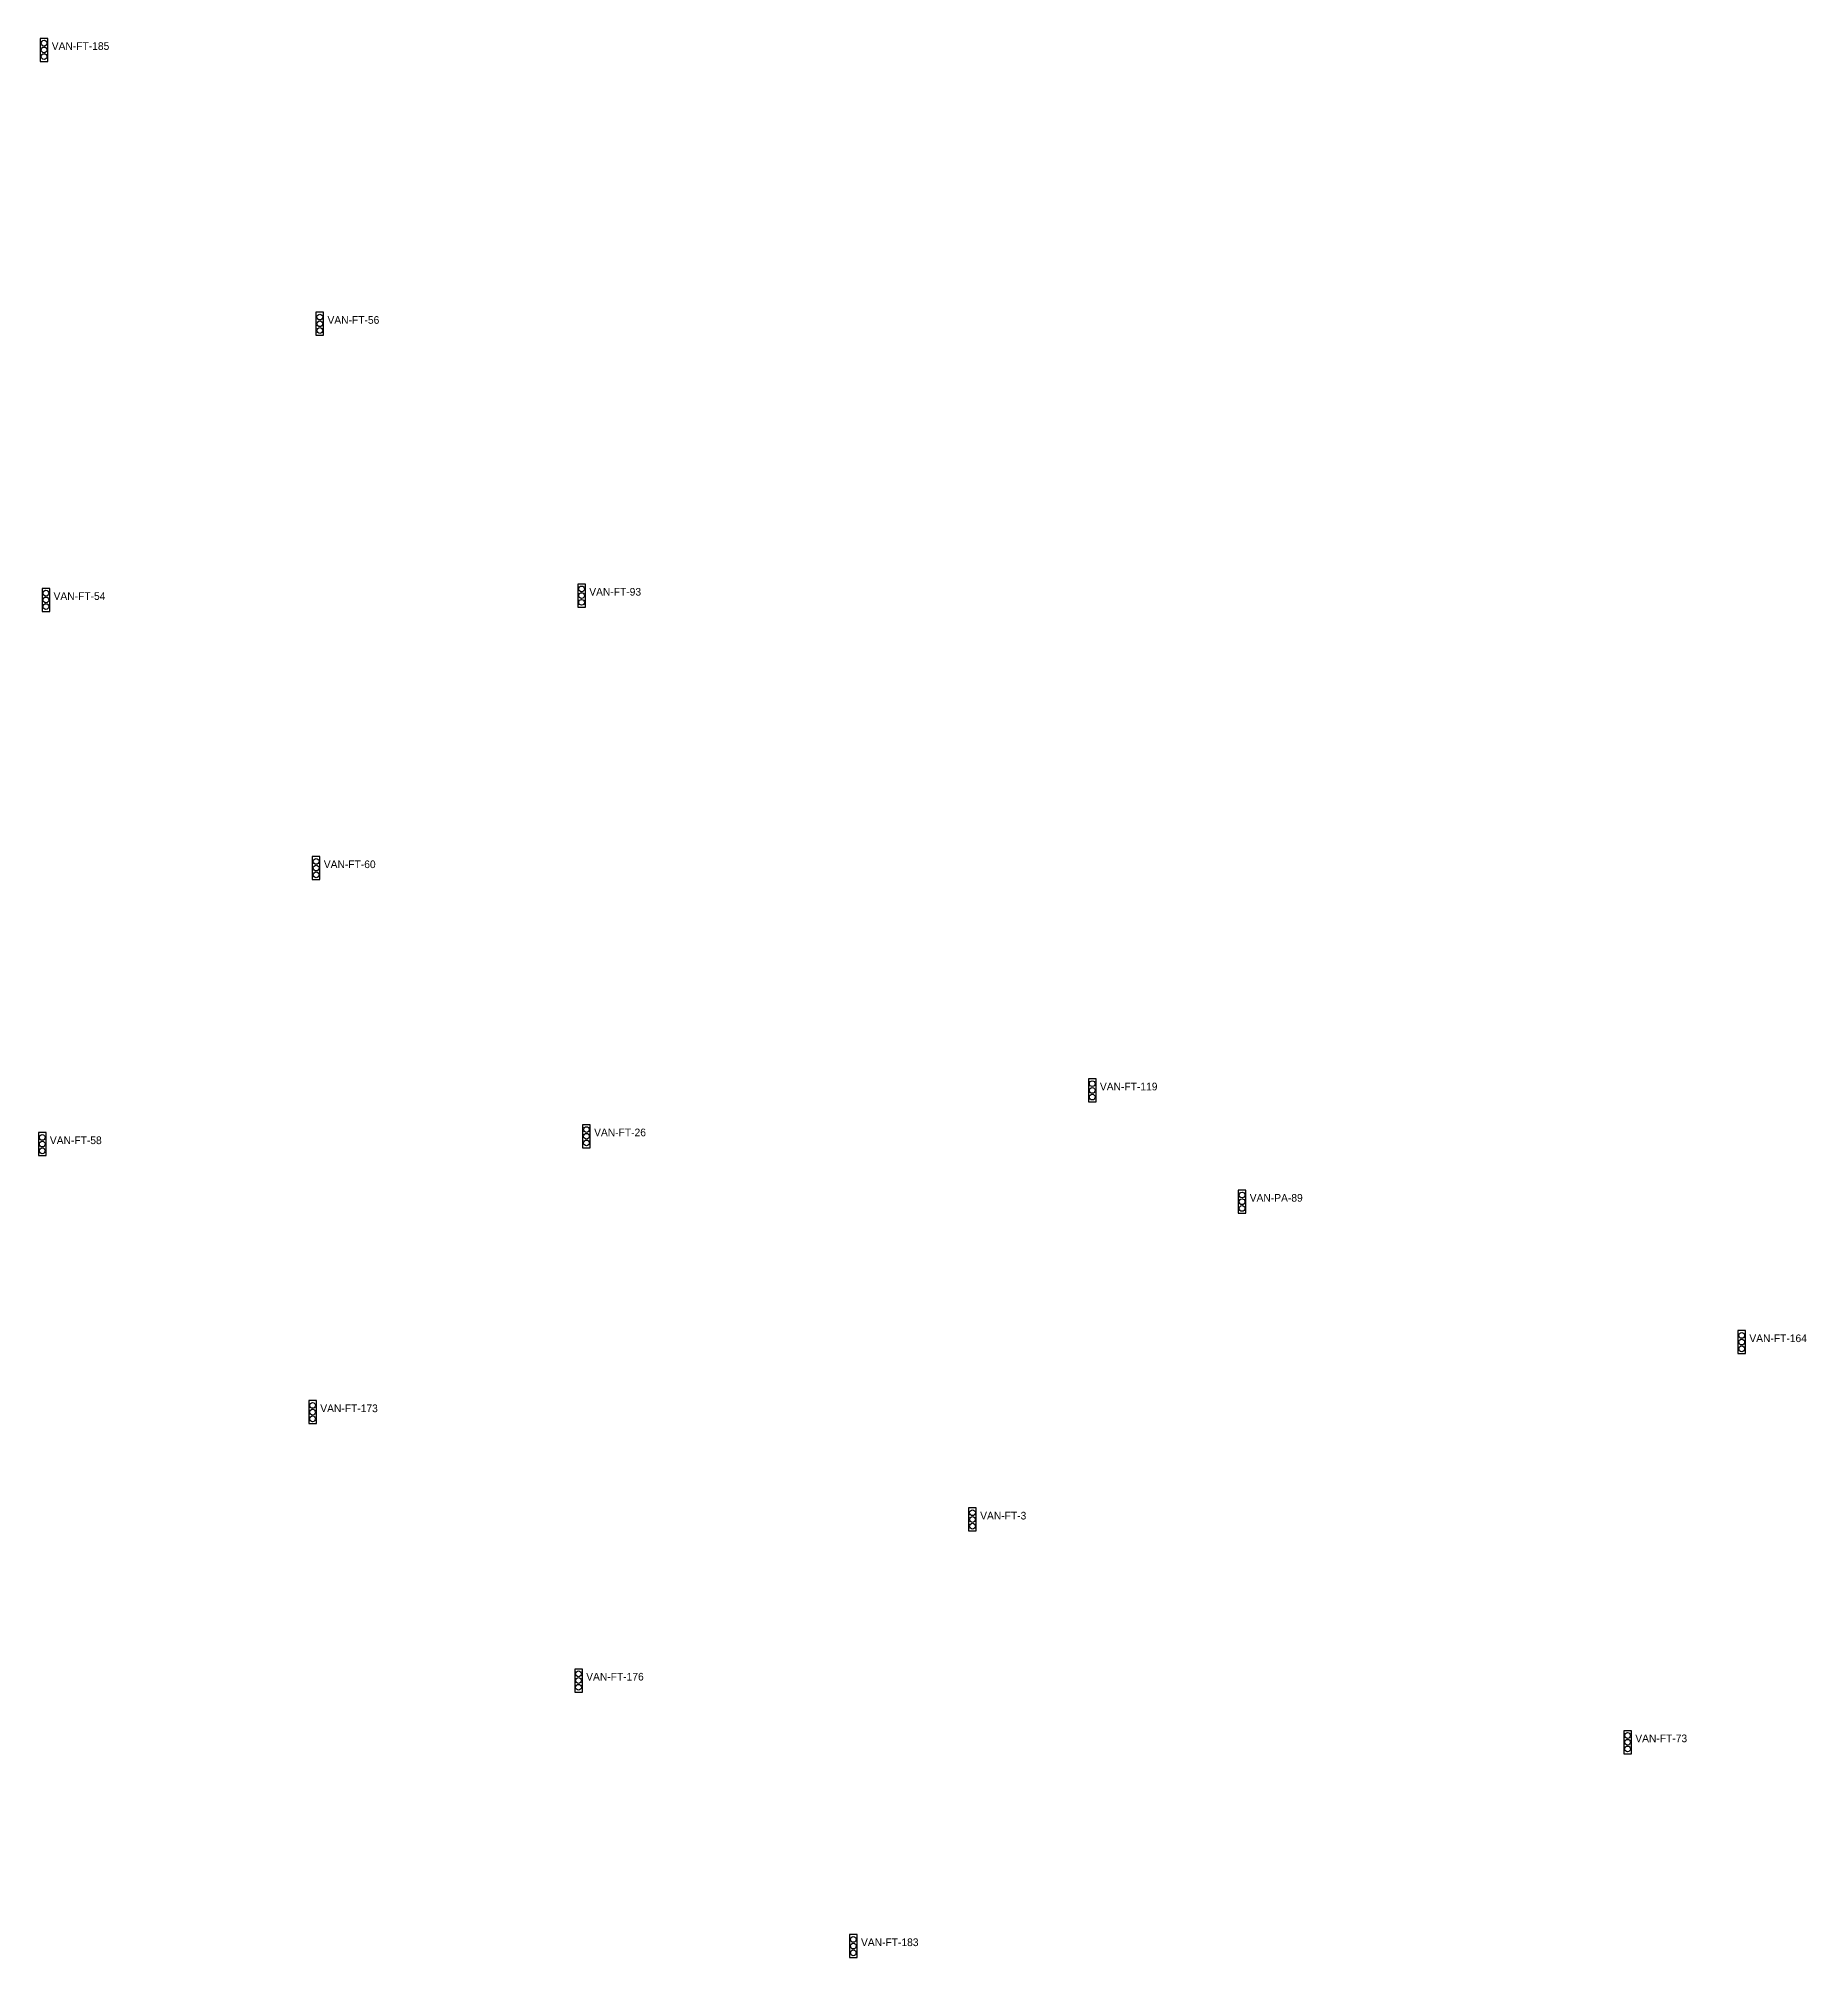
# Model space of a CAD drawing. Header units: inches. Extents: x 486474 to 494239, y 5455982 to 5459995.
# Drawn here: x 491789 to 492251, y 5458753 to 5459254 of the extents above; entities that cross this region are included whole.
import ezdxf

# ---------------------------------------------------------------- set-up
doc = ezdxf.new("R2010")
doc.units = ezdxf.units.IN
doc.header["$MEASUREMENT"] = 0
doc.layers.add('Traffic Signals', color=10, linetype='Continuous')

msp = doc.modelspace()

# ---------------------------------------------------------------- linework, layer by layer
at = {"layer": 'Traffic Signals', "color": 1}
for points in [[(491789.72, 5459248.14), (491791.72, 5459248.14), (491791.72, 5459254.14), (491789.72, 5459254.14)], [(491861.65, 5459176.69), (491863.65, 5459176.69), (491863.65, 5459182.69), (491861.65, 5459182.69)], [(491790.19, 5459104.66), (491792.19, 5459104.66), (491792.19, 5459110.66), (491790.19, 5459110.66)], [(491929.94, 5459105.78), (491931.94, 5459105.78), (491931.94, 5459111.78), (491929.94, 5459111.78)], [(491860.69, 5459034.7), (491862.69, 5459034.7), (491862.69, 5459040.7), (491860.69, 5459040.7)], [(492063.16, 5458976.72), (492065.16, 5458976.72), (492065.16, 5458982.72), (492063.16, 5458982.72)], [(491931.21, 5458964.75), (491933.21, 5458964.75), (491933.21, 5458970.75), (491931.21, 5458970.75)], [(491789.23, 5458962.7), (491791.23, 5458962.7), (491791.23, 5458968.7), (491789.23, 5458968.7)], [(492102.25, 5458947.68), (492104.25, 5458947.68), (492104.25, 5458953.68), (492102.25, 5458953.68)], [(492232.59, 5458911.05), (492234.59, 5458911.05), (492234.59, 5458917.05), (492232.59, 5458917.05)], [(491859.77, 5458892.78), (491861.77, 5458892.78), (491861.77, 5458898.78), (491859.77, 5458898.78)], [(492031.92, 5458864.78), (492033.92, 5458864.78), (492033.92, 5458870.78), (492031.92, 5458870.78)], [(491929.14, 5458822.77), (491931.14, 5458822.77), (491931.14, 5458828.77), (491929.14, 5458828.77)], [(492202.83, 5458806.68), (492204.83, 5458806.68), (492204.83, 5458812.68), (492202.83, 5458812.68)], [(492000.83, 5458753.49), (492002.83, 5458753.49), (492002.83, 5458759.49), (492000.83, 5458759.49)]]:
    msp.add_lwpolyline(points, close=True, dxfattribs=at)
for centre in [(491790.72, 5459252.89), (491790.72, 5459251.14), (491790.72, 5459249.39), (491862.65, 5459181.44), (491862.65, 5459179.69), (491862.65, 5459177.94), (491930.94, 5459110.53), (491791.19, 5459109.41), (491791.19, 5459107.66), (491791.19, 5459105.91), (491930.94, 5459108.78), (491930.94, 5459107.03), (491861.69, 5459039.45), (491861.69, 5459037.7), (491861.69, 5459035.95), (492064.16, 5458981.47), (492064.16, 5458979.72), (492064.16, 5458977.97), (491790.23, 5458967.45), (491790.23, 5458965.7), (491932.21, 5458969.5), (491932.21, 5458967.75), (491932.21, 5458966), (491790.23, 5458963.95), (492103.25, 5458952.43), (492103.25, 5458950.68), (492103.25, 5458948.93), (492233.59, 5458915.8), (492233.59, 5458914.05), (492233.59, 5458912.3), (491860.77, 5458897.53), (491860.77, 5458895.78), (491860.77, 5458894.03), (492032.92, 5458869.53), (492032.92, 5458867.78), (492032.92, 5458866.03), (491930.14, 5458827.52), (491930.14, 5458825.77), (491930.14, 5458824.02), (492203.83, 5458811.43), (492203.83, 5458809.68), (492203.83, 5458807.93), (492001.83, 5458758.24), (492001.83, 5458756.49), (492001.83, 5458754.74)]:
    msp.add_circle(centre, 0.75, dxfattribs=at)

# ---------------------------------------------------------------- texts
for s, p in [('VAN-FT-185', (491792.72, 5459251.14)), ('VAN-FT-56', (491864.65, 5459179.69)), ('VAN-FT-93', (491932.94, 5459108.78)), ('VAN-FT-54', (491793.19, 5459107.66)), ('VAN-FT-60', (491863.69, 5459037.7)), ('VAN-FT-119', (492066.16, 5458979.72)), ('VAN-FT-58', (491792.23, 5458965.7)), ('VAN-FT-26', (491934.21, 5458967.75)), ('VAN-PA-89', (492105.25, 5458950.68)), ('VAN-FT-164', (492235.59, 5458914.05)), ('VAN-FT-173', (491862.77, 5458895.78)), ('VAN-FT-3', (492034.92, 5458867.78)), ('VAN-FT-176', (491932.14, 5458825.77)), ('VAN-FT-73', (492205.83, 5458809.68)), ('VAN-FT-183', (492003.83, 5458756.49))]:
    msp.add_text(s, height=2, dxfattribs=at).set_placement(p)

doc.saveas('drawing.dxf')
